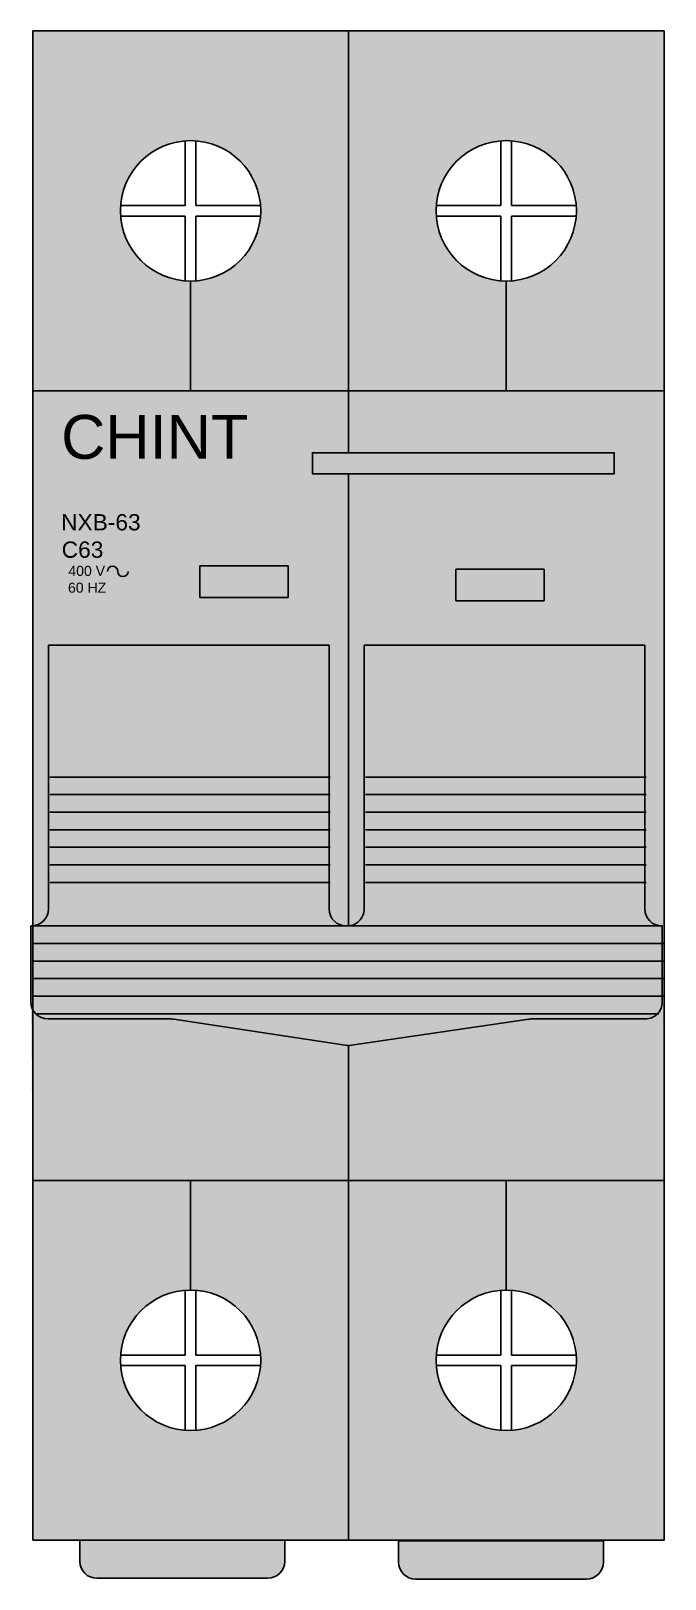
# Model space of a CAD drawing. Header units: millimetres. Extents: x 2499 to 4503, y 2704 to 3691.
# Drawn here: x 3980.7 to 4016.9, y 2814.4 to 2902.6 of the extents above; entities that cross this region are included whole.
import ezdxf

# ---------------------------------------------------------------- set-up
doc = ezdxf.new("R2010")
doc.units = ezdxf.units.MM
doc.layers.add('Imágenes', color=250, linetype='Continuous')
doc.styles.get("Standard").update_dxf_attribs({"font": 'arial.ttf'})

msp = doc.modelspace()

# ---------------------------------------------------------------- hatches: boundary and pattern name
at = {"layer": 'Imágenes', "transparency": 33554681}
h = msp.add_hatch(color=7, dxfattribs=at)
h.dxf.hatch_style = 1
h.paths.add_polyline_path([(4016.858527939472, 2902.594555888486), (3998.858527939473, 2902.594555888486), (3998.858527939473, 2882.094555888486), (4007.858527939473, 2882.094555888486), (4007.858527939473, 2888.344555888486, -0.4142135623730951), (4003.858527939473, 2892.344555888486, -1), (4011.858527939473, 2892.344555888486, -0.4142135623730951), (4007.858527939473, 2888.344555888486), (4007.858527939473, 2882.094555888486), (4016.858527939472, 2882.094555888486)])
h.paths.add_polyline_path([(3998.858527939473, 2902.594555888486), (3998.783239020033, 2902.594555888486), (3980.858527939473, 2902.594555888486), (3980.858527939473, 2882.094555888486), (3989.858527939473, 2882.094555888486), (3989.858527939473, 2888.344555888486, -0.4142135623730951), (3985.858527939473, 2892.344555888486, -1), (3993.858527939473, 2892.344555888486, -0.4142135623730951), (3989.858527939473, 2888.344555888486), (3989.858527939473, 2882.094555888486), (3998.858527939473, 2882.094555888486)])
h.paths.add_polyline_path([(4016.858527939472, 2882.094555888486), (3998.858527939473, 2882.094555888486), (3998.858527939473, 2878.560181265968), (4014.013603536836, 2878.557912363035), (4014.013603536836, 2877.360981890713), (3998.887798897988, 2877.365941234851), (3998.858527939472, 2877.365945617077), (3998.858527939472, 2851.597170425555, 0.3928548345326062), (3999.756560826528, 2852.563729807809), (3999.756560826528, 2867.594555888486), (4015.756560826528, 2867.594555888486), (4015.756560826528, 2852.563729807809, 0.4550691131715253), (4016.858527939472, 2851.603696447127)])
h.paths.add_polyline_path([(4004.977014749854, 2871.927661022351), (4010.018955861176, 2871.927661022351), (4010.018955861176, 2870.129216811829), (4004.977014749854, 2870.129216811829)], flags=16)
h.paths.add_polyline_path([(4016.756560826528, 2847.263729807808, -0.414213562373095), (4015.787386907205, 2846.294555888486), (4009.281303360373, 2846.294555888486, 0.03683542163016232), (4009.139083601229, 2846.284064203277), (3998.861386009287, 2844.774206459247), (3998.858527939473, 2837.094555888486), (4016.858527939472, 2837.094555888486)])
h.paths.add_polyline_path([(3998.861390906942, 2844.787366485957, -0.03763824736141954), (3998.677588510299, 2844.801222114503), (3988.899707102038, 2846.283824863847, 0.03725435743144936), (3988.755883239187, 2846.294555888486), (3981.72573474585, 2846.294555888486, -0.2842982156126705), (3980.858527939473, 2846.831005367931), (3980.858527939473, 2837.094555888486), (3998.858527939473, 2837.094555888486)])
h.paths.add_polyline_path([(3998.858527939473, 2837.094555888486), (3989.858527939473, 2837.094555888486), (3989.858527939473, 2830.844555888486, -0.4142135623730951), (3993.858527939473, 2826.844555888486, -1), (3985.858527939473, 2826.844555888486, -0.4142135623730951), (3989.858527939473, 2830.844555888486), (3989.858527939473, 2837.094555888486), (3980.858527939473, 2837.094555888486), (3980.858527939473, 2816.594555888486), (3998.858527939473, 2816.594555888487)])
h.paths.add_polyline_path([(4007.858527939473, 2837.094555888486), (3998.858527939473, 2837.094555888486), (3998.858527939473, 2816.594555888487), (3998.941309028431, 2816.594555888487), (4016.858527939472, 2816.594555888486), (4016.858527939472, 2837.094555888486), (4007.858527939473, 2837.094555888486), (4007.858527939473, 2830.844555888486, -0.4142135623730951), (4011.858527939473, 2826.844555888486, -1), (4003.858527939473, 2826.844555888486, -0.4142135623730951), (4007.858527939473, 2830.844555888486)])
h = msp.add_hatch(color=7, dxfattribs=at)
h.dxf.hatch_style = 1
h.paths.add_polyline_path([(3980.701554583336, 2851.594573203436), (3980.701554583336, 2847.263747122758), (3980.80352169628, 2837.094573203436), (3980.80352169628, 2882.094573203436), (3998.80352169628, 2882.094573203436), (3998.80352169628, 2878.560198580918), (4013.958597293644, 2878.557929677984), (4013.958597293644, 2877.360999205663), (3998.832792654796, 2877.365958549801), (3998.80352169628, 2877.365962932027), (3998.80352169628, 2851.594573203436)])
h.paths.add_polyline_path([(3990.329455650392, 2872.107522611899), (3995.371396761715, 2872.107522611899), (3995.371396761715, 2870.309078401377), (3990.329455650392, 2870.309078401377)], flags=0)
h.paths.add_polyline_path([(3998.80352169628, 2882.094573203436), (3980.80352169628, 2882.094573203436), (3980.80352169628, 2851.597187740505, 0.3928548345325392), (3981.701554583336, 2852.563747122758), (3981.701554583336, 2867.594573203436), (3997.701554583336, 2867.594573203436), (3997.701554583336, 2852.563747122758, 0.4142135623730875), (3998.670728502658, 2851.594573203436), (3998.80352169628, 2851.594573203436), (3998.80352169628, 2877.365962932027), (3996.748436682975, 2877.366270603763), (3996.748436682975, 2878.563201076084), (3998.749395402642, 2878.560206684296), (3998.80352169628, 2878.560198580918)], flags=16)
h.paths.add_polyline_path([(3995.371396761715, 2872.107522611899), (3995.371396761715, 2870.309078401377), (3990.329455650392, 2870.309078401377), (3990.329455650392, 2872.107522611899)], flags=0)
h.paths.add_polyline_path([(3998.80352169628, 2882.094573203436), (3980.80352169628, 2882.094573203436), (3980.80352169628, 2851.597187740505, 0.3928548345326063), (3981.701554583336, 2852.563747122758), (3981.701554583336, 2867.594573203436), (3997.701554583336, 2867.594573203436), (3997.701554583336, 2852.563747122758, 0.4142135623730951), (3998.670728502658, 2851.594573203436), (3998.80352169628, 2851.594573203436), (3998.80352169628, 2877.36596814696), (4013.958597293644, 2877.360999205663), (4013.958597293644, 2878.557929677984), (3998.80352169628, 2878.560198580918)], flags=17)
h = msp.add_hatch(color=7, dxfattribs=at)
h.dxf.hatch_style = 1
h.paths.add_polyline_path([(3980.756560826528, 2851.192711431128), (3980.756560826528, 2846.86188535045), (3980.858527939473, 2836.692711431128), (3980.858527939473, 2881.692711431128), (3998.858527939473, 2881.692711431128), (3998.858527939473, 2878.158336808609), (4014.013603536836, 2878.156067905676), (4014.013603536836, 2876.959137433355), (3998.887798897988, 2876.964096777493), (3998.858527939472, 2876.964101159719), (3998.858527939472, 2851.192711431127)])
h.paths.add_polyline_path([(3990.384461893584, 2871.705660839591), (3995.426403004907, 2871.705660839591), (3995.426403004907, 2869.907216629069), (3990.384461893584, 2869.907216629069)], flags=16)
at = {"layer": 'Imágenes', "true_color": 0x2776bb, "transparency": 33554681}
h = msp.add_hatch(color=152, dxfattribs=at)
h.dxf.hatch_style = 1
h.paths.add_polyline_path([(3997.701554583336, 2867.594573203436), (3981.701554583336, 2867.594573203436), (3981.701554583336, 2860.079160163097), (3997.701554583336, 2860.079160163097)])
h.paths.add_polyline_path([(3997.701554583336, 2860.079160163097), (3981.701554583336, 2860.079160163097), (3981.701554583336, 2859.079160163097), (3997.701554583336, 2859.079160163097)])
h.paths.add_polyline_path([(4013.958597293644, 2878.557929677984), (3998.749395402642, 2878.560206684296), (3996.748436682975, 2878.563201076084), (3996.748436682975, 2877.366270603763), (3998.832792654796, 2877.365958549801), (4013.958597293644, 2877.360999205663)])
h.paths.add_polyline_path([(3997.701554583336, 2859.079160163097), (3981.701554583336, 2859.079160163097), (3981.701554583336, 2852.563747122758, -0.3928548345325391), (3980.80352169628, 2851.597187740505), (3980.80352169628, 2851.594573203436), (3998.670728502658, 2851.594573203436, -0.4142135623730875), (3997.701554583336, 2852.563747122758)])
h.paths.add_polyline_path([(4015.701554583336, 2867.594573203436), (3999.701554583336, 2867.594573203436), (3999.701554583336, 2852.563747122758, -0.3928548345326072), (3998.80352169628, 2851.597187740505), (3998.80352169628, 2851.594573203436), (4016.670728502658, 2851.594573203436, -0.4142135623730951), (4015.701554583336, 2852.563747122758)])
h.paths.add_polyline_path([(4016.701554583335, 2849.594573203436), (3998.774900084115, 2849.594573203436), (3980.80352169628, 2849.594573203436), (3980.80352169628, 2848.594573203436), (3998.858126297828, 2848.594573203436), (4016.701554583335, 2848.594573203436)])
h.paths.add_polyline_path([(4016.701554583335, 2851.594573203436), (3998.670728502657, 2851.594573203436), (3980.80352169628, 2851.594573203436), (3980.80352169628, 2850.594573203436), (3998.856365267364, 2850.594573203436), (4016.701554583335, 2850.594573203436)])
h.paths.add_polyline_path([(4016.701554583335, 2850.594573203436), (3998.774019568884, 2850.594573203436), (3980.80352169628, 2850.594573203436), (3980.80352169628, 2849.594573203436), (3998.857245782596, 2849.594573203436), (4016.701554583335, 2849.594573203436)])
h.paths.add_polyline_path([(4016.701554583335, 2848.594573203436), (3998.858126297828, 2848.594573203436), (3998.775780599347, 2848.594573203436), (3980.80352169628, 2848.594573203436), (3980.80352169628, 2847.594573203436), (3998.859006813059, 2847.594573203436), (4016.701554583335, 2847.594573203436)])
h.paths.add_polyline_path([(4016.701554583335, 2847.594573203436), (3998.859006813059, 2847.594573203436), (3980.80352169628, 2847.594573203436), (3980.80352169628, 2846.831022682881, 0.2842982156126718), (3981.670728502658, 2846.294573203436), (3988.700876995995, 2846.294573203436, -0.03725435743205635), (3988.844700858847, 2846.283842178797), (3998.622582267107, 2844.801239429453, 0.0742220560499639), (3998.98458592141, 2844.800403367557), (4009.084077358038, 2846.284081518227, -0.03683542162957314), (4009.226297117181, 2846.294573203436), (4015.732380664013, 2846.294573203436, 0.414213562373095), (4016.701554583335, 2847.263747122758)])
at = {"layer": 'Imágenes', "true_color": 0x000000, "transparency": 33554681}
h = msp.add_hatch(color=18, dxfattribs=at)
h.dxf.hatch_style = 1
h.paths.add_polyline_path([(3995.371396761715, 2872.107522611899), (3990.329455650392, 2872.107522611899), (3990.329455650392, 2870.309078401377), (3995.371396761715, 2870.309078401377)])
at = {"layer": 'Imágenes', "transparency": 33554681}
h = msp.add_hatch(color=3, dxfattribs=at)
h.dxf.hatch_style = 1
h.paths.add_polyline_path([(3995.371396761715, 2872.107522611899), (3990.329455650392, 2872.107522611899), (3990.329455650392, 2870.309078401377), (3995.371396761715, 2870.309078401377)])
h.paths.add_polyline_path([(4009.963949617984, 2871.927678337301), (4004.922008506661, 2871.927678337301), (4004.922008506661, 2870.129234126779), (4009.963949617984, 2870.129234126779)])
at = {"layer": 'Imágenes', "true_color": 0x000000, "transparency": 33554681}
h = msp.add_hatch(color=18, dxfattribs=at)
h.dxf.hatch_style = 1
h.paths.add_polyline_path([(4009.963949617984, 2871.927678337301), (4004.922008506661, 2871.927678337301), (4004.922008506661, 2870.129234126779), (4009.963949617984, 2870.129234126779)])
at = {"layer": 'Imágenes', "true_color": 0x2776bb, "transparency": 33554681}
h = msp.add_hatch(color=152, dxfattribs=at)
h.dxf.hatch_style = 1
h.paths.add_polyline_path([(3995.170925952209, 2816.594573203436), (3983.486211441886, 2816.594573203436), (3983.486211441886, 2815.394474119097, 0.4142135623730953), (3984.455385361208, 2814.425300199774), (3994.201752032886, 2814.425300199774, 0.414213562373095), (3995.170925952209, 2815.394474119097)])
h.paths.add_polyline_path([(4013.345878951442, 2816.550115913169), (4001.661164441119, 2816.550115913169), (4001.661164441119, 2815.35001682883, 0.414213562373095), (4002.630338360441, 2814.380842909507), (4012.376705032118, 2814.380842909507, 0.414213562373095), (4013.345878951442, 2815.35001682883)])

# ---------------------------------------------------------------- linework, layer by layer
at = {"color": 18, "true_color": 0x000000}
for p, q in [((3980.80352169628, 2902.594573203436), (3998.80352169628, 2902.594573203436)), ((3980.80352169628, 2882.094573203436), (3980.80352169628, 2902.594573203436)), ((3980.80352169628, 2902.594573203436), (3998.810578475321, 2902.594573203436)), ((3980.80352169628, 2816.594573203436), (3980.80352169628, 2902.594573203436)), ((3998.728232776841, 2902.594573203437), (3998.80352169628, 2902.594573203436)), ((3998.728232776841, 2902.594573203436), (4016.80352169628, 2902.594573203436)), ((3998.80352169628, 2902.594573203436), (3998.80352169628, 2882.094573203436)), ((3998.80352169628, 2902.594573203436), (3998.810578475321, 2902.594573203437)), ((3998.80352169628, 2902.594573203436), (3998.80352169628, 2882.094573203436)), ((3998.80352169628, 2882.094573203436), (3998.80352169628, 2902.594573203436)), ((3998.80352169628, 2902.594573203436), (4016.80352169628, 2902.594573203436)), ((3998.80352169628, 2882.094573203436), (3998.80352169628, 2902.594573203436)), ((4016.80352169628, 2902.594573203436), (4016.80352169628, 2882.094573203436)), ((4016.80352169628, 2902.594573203436), (4016.80352169628, 2816.594573203436)), ((3989.50352169628, 2892.644573203436), (3989.50352169628, 2896.344573203436)), ((3990.10352169628, 2896.344573203436), (3990.103521696281, 2892.644573203437)), ((4007.50352169628, 2896.344573203436), (4007.50352169628, 2892.644573203436)), ((4008.10352169628, 2896.344573203436), (4008.10352169628, 2892.644573203436)), ((3985.80352169628, 2892.644573203436), (3989.50352169628, 2892.644573203436)), ((3990.103521696281, 2892.644573203437), (3993.80352169628, 2892.644573203436)), ((4007.50352169628, 2892.644573203436), (4003.80352169628, 2892.644573203436)), ((4008.10352169628, 2892.644573203436), (4011.80352169628, 2892.644573203436)), ((3985.80352169628, 2892.044573203436), (3989.50352169628, 2892.044573203435)), ((3989.50352169628, 2892.044573203435), (3989.50352169628, 2888.344573203436)), ((3990.10352169628, 2888.344573203436), (3990.10352169628, 2892.044573203436)), ((3990.10352169628, 2892.044573203436), (3993.80352169628, 2892.044573203436)), ((4003.80352169628, 2892.044573203436), (4007.50352169628, 2892.044573203436)), ((4007.50352169628, 2892.044573203436), (4007.50352169628, 2888.344573203436)), ((4011.80352169628, 2892.044573203436), (4008.10352169628, 2892.044573203436)), ((4008.10352169628, 2892.044573203436), (4008.10352169628, 2888.344573203436)), ((3989.80352169628, 2882.094573203436), (3989.80352169628, 2888.344573203436)), ((4007.80352169628, 2882.094573203436), (4007.80352169628, 2888.344573203436)), ((3980.80352169628, 2837.094573203436), (3980.80352169628, 2882.094573203436)), ((3980.80352169628, 2882.094573203436), (3998.828629037569, 2882.094573203436)), ((3980.80352169628, 2837.094573203436), (3980.80352169628, 2882.094573203436)), ((3980.80352169628, 2882.094573203436), (3998.80352169628, 2882.094573203436)), ((3998.80352169628, 2882.094573203436), (3980.80352169628, 2882.094573203436)), ((3998.746283339088, 2882.094573203436), (4016.80352169628, 2882.094573203436)), ((3998.746283339088, 2882.094573203436), (3998.80352169628, 2882.094573203436)), ((3998.80352169628, 2882.094573203436), (3998.746283339088, 2882.094573203436)), ((3998.80352169628, 2878.562893404348), (3998.80352169628, 2882.094573203436)), ((3998.80352169628, 2882.094573203436), (3998.828629037569, 2882.094573203436)), ((3998.80352169628, 2882.094573203436), (3998.80352169628, 2878.560198580918)), ((3998.80352169628, 2878.560198580918), (3998.80352169628, 2882.094573203436)), ((3998.80352169628, 2882.094573203436), (4016.80352169628, 2882.094573203436)), ((3998.80352169628, 2882.094573203436), (3998.80352169628, 2878.562893404348)), ((3998.828629037569, 2882.094573203436), (3998.80352169628, 2882.094573203436)), ((4016.80352169628, 2882.094573203436), (3998.80352169628, 2882.094573203436)), ((4016.80352169628, 2882.094573203436), (4016.80352169628, 2837.094573203436)), ((4016.80352169628, 2882.094573203436), (4016.80352169628, 2837.094573203436)), ((3998.80352169628, 2851.594573203436), (3998.80352169628, 2877.365962932027)), ((3998.80352169628, 2877.365962932027), (3998.80352169628, 2851.594573203436)), ((3998.80352169628, 2851.594573203436), (3998.80352169628, 2877.363268108597)), ((3998.80352169628, 2877.363268108597), (3998.80352169628, 2851.594573203436)), ((3981.701554583336, 2852.563747122758), (3981.701554583336, 2867.594573203436)), ((3981.701554583336, 2867.594573203436), (3997.701554583336, 2867.594573203436)), ((3997.701554583336, 2867.594573203436), (3997.701554583336, 2852.563747122758)), ((3999.701554583336, 2852.563747122758), (3999.701554583336, 2867.594573203436)), ((3999.701554583336, 2867.594573203436), (4015.701554583336, 2867.594573203436)), ((4015.701554583336, 2867.594573203436), (4015.701554583336, 2852.563747122758)), ((3980.701554583336, 2847.263747122758), (3980.701554583336, 2851.594573203436)), ((3980.701554583336, 2851.594573203436), (3980.732380664013, 2851.594573203436)), ((3998.670728502658, 2851.594573203436), (3998.732380664013, 2851.594573203436)), ((3998.670728502658, 2851.594573203436), (3998.732380664013, 2851.594573203436)), ((4016.670728502658, 2851.594573203436), (4016.701554583335, 2851.594573203436)), ((3988.700876995994, 2846.294573203436), (3981.670728502658, 2846.294573203436)), ((3998.622582267106, 2844.801239429453), (3988.847639548787, 2846.283396590473)), ((4009.086785653469, 2846.284479383682), (3998.98458592141, 2844.800403367557)), ((4015.732380664012, 2846.294573203436), (4009.226297117182, 2846.294573203436)), ((3998.806384663749, 2844.787383800906), (3998.80352169628, 2837.094573203436)), ((3998.868252222991, 2837.094573203437), (3980.80352169628, 2837.094573203436)), ((3998.80352169628, 2837.094573203436), (3980.80352169628, 2837.094573203436)), ((3980.80352169628, 2837.094573203436), (3998.80352169628, 2837.094573203436)), ((3980.80352169628, 2816.594573203436), (3980.80352169628, 2837.094573203436)), ((3989.80352169628, 2837.094573203436), (3989.803521696281, 2830.844573203436)), ((4016.80352169628, 2837.094573203436), (3998.785906524511, 2837.094573203436)), ((3998.80352169628, 2837.094573203436), (3998.78590652451, 2837.094573203436)), ((3998.78590652451, 2837.094573203436), (3998.80352169628, 2837.094573203436)), ((4016.80352169628, 2837.094573203436), (3998.80352169628, 2837.094573203436)), ((3998.868252222991, 2837.094573203436), (3998.80352169628, 2837.094573203436)), ((3998.80352169628, 2837.094573203436), (3998.80352169628, 2816.594573203436)), ((3998.803521696281, 2837.094573203436), (3998.868252222991, 2837.094573203437)), ((3998.80352169628, 2837.094573203436), (3998.80352169628, 2816.594573203436)), ((3998.803521696281, 2816.594573203436), (3998.803521696281, 2837.094573203436)), ((3998.80352169628, 2837.094573203436), (4016.80352169628, 2837.094573203436)), ((3998.80352169628, 2816.594573203436), (3998.80352169628, 2837.094573203436)), ((4007.80352169628, 2837.094573203436), (4007.80352169628, 2830.844573203436)), ((4016.80352169628, 2837.094573203436), (4016.80352169628, 2816.594573203436)), ((3989.503521696281, 2827.144573203436), (3989.503521696281, 2830.844573203436)), ((3990.103521696281, 2830.844573203436), (3990.103521696281, 2827.144573203437)), ((4007.503521696281, 2830.844573203436), (4007.503521696281, 2827.144573203436)), ((4008.103521696281, 2830.844573203436), (4008.103521696281, 2827.144573203436)), ((3985.803521696281, 2827.144573203436), (3989.503521696281, 2827.144573203436)), ((3985.803521696281, 2826.544573203436), (3989.503521696281, 2826.544573203435)), ((3989.503521696281, 2826.544573203435), (3989.503521696281, 2822.844573203436)), ((3990.103521696281, 2827.144573203437), (3993.803521696281, 2827.144573203436)), ((3990.103521696281, 2822.844573203436), (3990.103521696281, 2826.544573203436)), ((3990.103521696281, 2826.544573203436), (3993.803521696281, 2826.544573203436)), ((4007.503521696281, 2827.144573203436), (4003.803521696281, 2827.144573203436)), ((4003.803521696281, 2826.544573203436), (4007.503521696281, 2826.544573203436)), ((4007.503521696281, 2826.544573203436), (4007.503521696281, 2822.844573203436)), ((4008.103521696281, 2827.144573203436), (4011.803521696281, 2827.144573203436)), ((4011.803521696281, 2826.544573203436), (4008.103521696281, 2826.544573203436)), ((4008.103521696281, 2826.544573203436), (4008.103521696281, 2822.844573203436)), ((3998.80352169628, 2816.594573203436), (3980.80352169628, 2816.594573203436)), ((3998.886302785239, 2816.594573203437), (3980.80352169628, 2816.594573203436)), ((3998.886302785239, 2816.594573203436), (3998.803521696281, 2816.594573203436)), ((4016.80352169628, 2816.594573203436), (3998.80352169628, 2816.594573203436)), ((4016.80352169628, 2816.594573203436), (3998.80352169628, 2816.594573203436))]:
    msp.add_line(p, q, dxfattribs=at)
msp.add_lwpolyline([(3998.832792654796, 2877.365958549801), (4013.958597293644, 2877.360999205663), (4013.958597293644, 2878.557929677984), (3998.749395402642, 2878.560206684296), (3996.748436682975, 2878.563201076084), (3996.748436682975, 2877.366270603763)], close=True, dxfattribs=at)
msp.add_lwpolyline([(3998.670728502657, 2851.594573203436), (4016.701554583335, 2851.594573203436), (4016.701554583335, 2847.263747122758)], dxfattribs=at)
for centre in [(3989.80352169628, 2892.344573203436), (4007.80352169628, 2892.344573203436), (3989.803521696281, 2826.844573203436), (4007.80352169628, 2826.844573203436)]:
    msp.add_circle(centre, 4, dxfattribs=at)
for centre, radius, start, end in [((3980.732380664013, 2852.563747122758), 0.969173919322202, 270, 0), ((3998.670728502658, 2852.563747122758), 0.9691739193224294, 180, 270), ((3998.732380664013, 2852.563747122758), 0.969173919322202, 269.9999999999739, 0), ((4016.670728502658, 2852.563747122758), 0.9691739193224294, 180, 270), ((3981.670728502658, 2847.263747122758), 0.969173919322202, 180, 270), ((4015.732380664013, 2847.263747122758), 0.969173919322202, 269.9999999999739, 0), ((3988.700876995994, 2845.325399284113), 0.9691739193226867, 81.29016108904088, 90), ((4009.226297117181, 2845.325399284114), 0.969173919322202, 89.99999999994789, 98.27641372045304), ((3998.806384663749, 2846.013430650414), 1.226046849507629, 261.3780189824554, 278.3573277064941)]:
    msp.add_arc(centre, radius, start, end, dxfattribs=at)
at = {"layer": 'Imágenes', "color": 18, "true_color": 0x000000}
for p, q in [((3990.329455650392, 2872.107522611899), (3995.371396761715, 2872.107522611899)), ((3990.329455650392, 2870.309078401377), (3990.329455650392, 2872.107522611899)), ((3995.371396761715, 2872.107522611899), (3995.371396761715, 2870.309078401377)), ((4004.922008506661, 2871.927678337301), (4009.963949617984, 2871.927678337301)), ((4004.922008506661, 2870.129234126779), (4004.922008506661, 2871.927678337301)), ((4009.963949617984, 2871.927678337301), (4009.963949617984, 2870.129234126779)), ((3995.371396761715, 2870.309078401377), (3990.329455650392, 2870.309078401377)), ((4009.963949617984, 2870.129234126779), (4004.922008506661, 2870.129234126779)), ((3981.772695615603, 2860.079160163097), (3997.772695615603, 2860.079160163097)), ((3999.772695615602, 2860.079160163097), (4015.772695615602, 2860.079160163097)), ((3981.772695615603, 2859.079160163097), (3997.772695615603, 2859.079160163097)), ((3999.772695615602, 2859.079160163097), (4015.772695615602, 2859.079160163097)), ((3981.772695615603, 2858.079160163097), (3997.772695615603, 2858.079160163097)), ((3999.772695615602, 2858.079160163097), (4015.772695615602, 2858.079160163097)), ((3981.772695615603, 2857.079160163097), (3997.772695615603, 2857.079160163097)), ((3999.772695615602, 2857.079160163097), (4015.772695615602, 2857.079160163097)), ((3981.772695615603, 2856.079160163097), (3997.772695615603, 2856.079160163097)), ((3999.772695615602, 2856.079160163097), (4015.772695615602, 2856.079160163097)), ((3981.772695615603, 2855.079160163097), (3997.772695615603, 2855.079160163097)), ((3999.772695615602, 2855.079160163097), (4015.772695615602, 2855.079160163097)), ((3981.772695615603, 2854.079160163097), (3997.772695615603, 2854.079160163097)), ((3999.772695615602, 2854.079160163097), (4015.772695615602, 2854.079160163097)), ((3980.80352169628, 2851.594573203436), (3998.855484752133, 2851.594573203436)), ((3980.80352169628, 2850.594573203436), (3998.856365267364, 2850.594573203436)), ((3998.774019568884, 2850.594573203436), (4016.741869534924, 2850.594573203436)), ((3980.80352169628, 2849.594573203436), (3998.857245782596, 2849.594573203436)), ((3998.774900084115, 2849.594573203436), (4016.741869534924, 2849.594573203436)), ((3980.80352169628, 2848.594573203436), (3998.858126297828, 2848.594573203436)), ((3998.775780599347, 2848.594573203436), (4016.741869534924, 2848.594573203436)), ((3980.80352169628, 2847.594573203436), (3998.859006813059, 2847.594573203436)), ((3998.776661114578, 2847.594573203436), (4016.741869534924, 2847.594573203436)), ((3981.040795821544, 2846.594573203436), (3998.85988732829, 2846.594573203436)), ((3998.77754162981, 2846.594573203436), (4016.50459540966, 2846.594573203436)), ((3983.486211441886, 2816.594573203436), (3995.170925952209, 2816.594573203436)), ((3983.486211441886, 2815.394474119097), (3983.486211441886, 2816.594573203436)), ((3995.170925952209, 2816.594573203436), (3995.170925952209, 2815.394474119097)), ((4001.661164441119, 2816.550115913169), (4013.345878951442, 2816.550115913169)), ((4001.661164441119, 2815.35001682883), (4001.661164441119, 2816.550115913169)), ((4013.345878951442, 2816.550115913169), (4013.345878951442, 2815.35001682883)), ((3994.201752032886, 2814.425300199774), (3984.455385361209, 2814.425300199774)), ((4012.376705032119, 2814.380842909507), (4002.630338360441, 2814.380842909507))]:
    msp.add_line(p, q, dxfattribs=at)
for centre, radius, start, end in [((3985.359644101175, 2871.799299753886), 0.2949746509304987, 0, 180), ((3985.949593403036, 2871.799299753886), 0.2949746509304987, 180, 0), ((3984.455385361208, 2815.394474119097), 0.969173919322202, 180, 270), ((3994.201752032886, 2815.394474119097), 0.9691739193224294, 270, 0), ((4002.630338360441, 2815.35001682883), 0.969173919322202, 180, 270), ((4012.376705032119, 2815.35001682883), 0.9691739193224294, 270, 0)]:
    msp.add_arc(centre, radius, start, end, dxfattribs=at)

# ---------------------------------------------------------------- texts
at = {"color": 18, "true_color": 0x000000}
msp.add_text('CHINT', height=2.5, dxfattribs=at).set_placement((3982.42306196048, 2878.213808554914))
at = {"layer": 'Imágenes', "color": 18, "true_color": 0x000000}
for s, height, p in [('NXB-63', 0.9275128810781049, (3982.420964786732, 2874.136652645112)), ('C63', 0.9275128810781049, (3982.455129654111, 2872.574980775084)), ('400 V', 0.5731052733680562, (3982.835486304634, 2871.54305905219)), ('60 HZ', 0.5731052733680562, (3982.815548808767, 2870.585538008827))]:
    msp.add_text(s, height=height, dxfattribs=at).set_placement(p)

doc.saveas('drawing.dxf')
